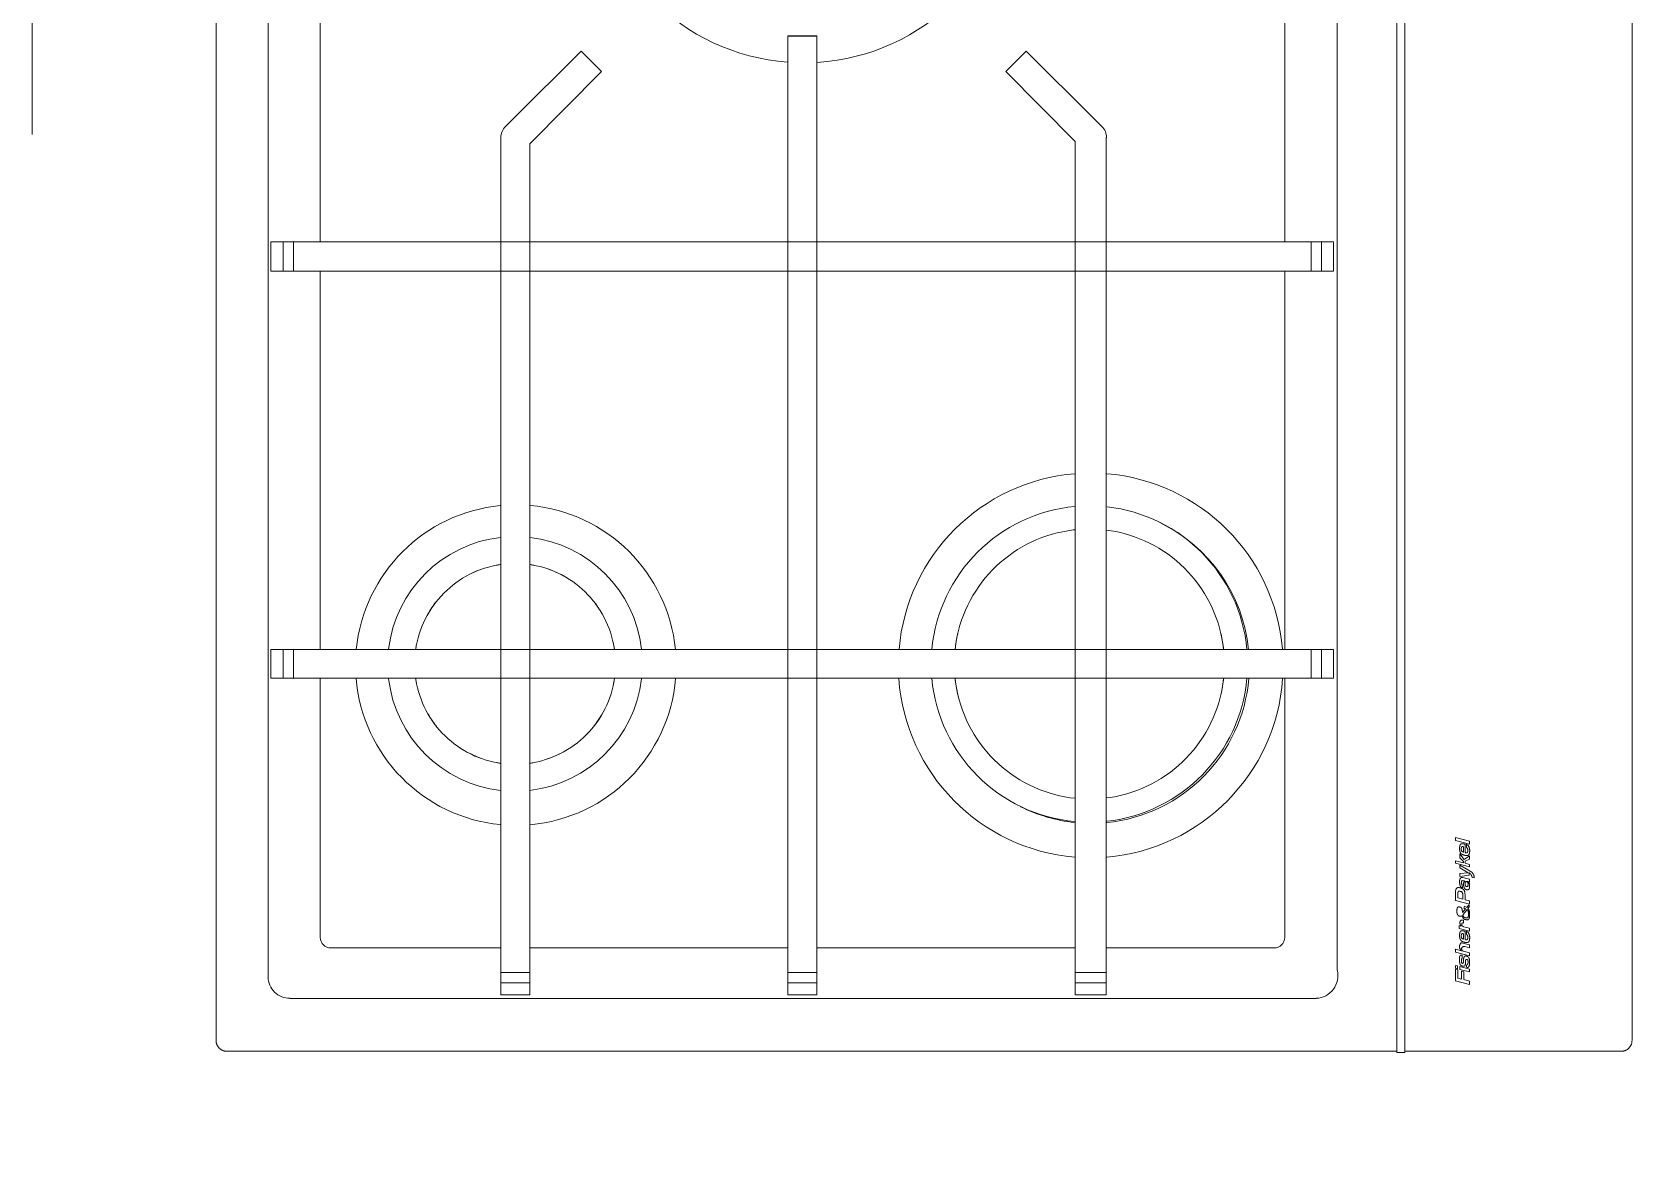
# Model space of a CAD drawing. Header units: millimetres. Extents: x 1680 to 166026, y 35966 to 91121.
# Drawn here: x 131305 to 131904, y 46614 to 47037 of the extents above; entities that cross this region are included whole.
import ezdxf

# ---------------------------------------------------------------- set-up
doc = ezdxf.new("R2010")
doc.units = ezdxf.units.MM
doc.linetypes.add('IMPORT-ACAD_ISO03W100', pattern=[762, 304.8, -457.2])
doc.layers.add('A-GENM', color=13, linetype='Continuous', lineweight=18)
doc.layers.add('M-EQPM', color=50, linetype='Continuous', lineweight=18)

# ---------------------------------------------------------------- blocks, each defined once
blk = doc.blocks.new('plan')
at = {"layer": 'A-GENM', "color": 252, "linetype": 'IMPORT-ACAD_ISO03W100', "lineweight": 20, "true_color": 0x939598}
for p, q in [((502287.13, -210892.24), (502287.13, -212667.24)), ((502825.2, -212223.63), (502819.97, -212222.24)), ((502819.97, -212222.24), (502819.97, -212223.35)), ((502819.97, -212223.35), (502825.2, -212224.74)), ((502825.2, -212224.74), (502825.2, -212223.63)), ((502821.54, -212228.39), (502823.25, -212230.42)), ((502821.54, -212229.84), (502821.54, -212228.39)), ((502822.91, -212231.22), (502821.54, -212229.84)), ((502822.98, -212225.69), (502822.98, -212227.69)), ((502823.25, -212230.42), (502825.2, -212229.04)), ((502823.53, -212227.84), (502823.53, -212224.75)), ((502824.04, -212224.72), (502824.04, -212225.94)), ((502825.2, -212229.04), (502825.2, -212230.39)), ((502819.97, -212230.92), (502822.91, -212231.69)), ((502819.97, -212231.86), (502819.97, -212230.92)), ((502819.97, -212231.86), (502825.2, -212233.25)), ((502825.45, -212234.78), (502821.54, -212232.53)), ((502821.54, -212232.53), (502821.54, -212233.61)), ((502824.64, -212235.39), (502821.54, -212233.61)), ((502824.64, -212235.39), (502821.54, -212235.7)), ((502821.54, -212235.7), (502821.54, -212236.88)), ((502822.91, -212231.22), (502822.91, -212231.69)), ((502825.2, -212230.39), (502823.61, -212231.09)), ((502823.61, -212231.88), (502823.61, -212231.09)), ((502825.2, -212232.3), (502823.61, -212231.88)), ((502825.05, -212236.37), (502825.05, -212235.36)), ((502825.2, -212233.25), (502825.2, -212232.3)), ((502821.54, -212236.88), (502825.05, -212236.37)), ((502823.34, -212238.5), (502822.48, -212238.27)), ((502822.51, -212241.1), (502822.48, -212239.97)), ((502825.2, -212237.81), (502822.72, -212237.15)), ((502825.2, -212238.91), (502824.41, -212238.58)), ((502825.2, -212238.91), (502825.2, -212237.81)), ((502826.16, -212237.16), (502826.96, -212237.37)), ((502819.97, -212245.83), (502819.97, -212242.35)), ((502825.2, -212247.21), (502819.97, -212245.83)), ((502820.8, -212244.79), (502820.8, -212243.16)), ((502820.8, -212244.79), (502822.65, -212245.28)), ((502822.65, -212245.28), (502822.65, -212243.5)), ((502823.08, -212248.71), (502823.27, -212247.94)), ((502823.27, -212247.94), (502824.16, -212248.37)), ((502823.51, -212245.51), (502823.51, -212243.5)), ((502825.2, -212245.96), (502823.51, -212245.51)), ((502824.16, -212248.37), (502824.77, -212247.5)), ((502825.24, -212247.97), (502824.62, -212248.74)), ((502824.77, -212247.5), (502825.24, -212247.97)), ((502825.2, -212247.21), (502825.2, -212245.96)), ((502822.62, -212250.28), (502823.74, -212248.9)), ((502824.28, -212249.16), (502822.77, -212251.06)), ((502822.95, -212254.24), (502822.95, -212253.2)), ((502822.05, -212255.4), (502821.27, -212255.14)), ((502821.27, -212256.26), (502821.27, -212255.14)), ((502821.27, -212256.26), (502825.2, -212257.31)), ((502825.2, -212256.2), (502822.98, -212255.61)), ((502822.98, -212258.27), (502822.98, -212260.26)), ((502823.53, -212260.42), (502823.53, -212257.33)), ((502824.04, -212257.3), (502824.04, -212258.52)), ((502825.2, -212257.31), (502825.2, -212256.2)), ((502822.14, -212264.6), (502819.97, -212264.02)), ((502819.97, -212264.02), (502819.97, -212265.13)), ((502819.97, -212265.13), (502825.2, -212266.52)), ((502825.2, -212262.4), (502822.14, -212261.59)), ((502825.2, -212265.41), (502822.93, -212264.81)), ((502823.4, -212263.03), (502825.2, -212263.5)), ((502825.2, -212263.5), (502825.2, -212262.4)), ((502825.2, -212265.41), (502825.2, -212266.52)), ((502820.72, -212270.27), (502819.97, -212270.08)), ((502819.97, -212270.08), (502819.97, -212271.17)), ((502820.72, -212271.38), (502819.97, -212271.17)), ((502820.8, -212271.76), (502819.97, -212271.53)), ((502819.97, -212271.53), (502819.97, -212275.85)), ((502820.72, -212271.38), (502820.72, -212270.27)), ((502820.8, -212274.82), (502820.8, -212271.76)), ((502825.2, -212271.46), (502821.54, -212270.49)), ((502821.54, -212270.49), (502821.54, -212271.6)), ((502821.54, -212271.6), (502825.2, -212272.56)), ((502822.45, -212267.24), (502822.45, -212266.34)), ((502824.05, -212270.79), (502824.13, -212269.99)), ((502825.2, -212272.56), (502825.2, -212271.46)), ((502819.97, -212275.85), (502825.2, -212277.24)), ((502822.22, -212275.2), (502820.8, -212274.82)), ((502823.05, -212272.51), (502822.22, -212272.29)), ((502822.22, -212272.29), (502822.22, -212275.2)), ((502823.05, -212275.42), (502823.05, -212272.51)), ((502825.2, -212275.99), (502823.05, -212275.42)), ((502825.2, -212277.24), (502825.2, -212275.99))]:
    blk.add_line(p, q, dxfattribs=at)
for centre, radius, start, end in [((502823.46, -212239.12), 1.3, 139.16009, 220.83991), ((502822.27, -212252.84), 4.21, 69.55079, 78.86306), ((502823.47, -212263.09), 2.01, 131.38568, 228.59023), ((502823.16, -212263.92), 0.923, 75.15756, 255.16968), ((502823.44, -212268.97), 1.23, 304.30541, 353.69459)]:
    blk.add_arc(centre, radius, start, end, dxfattribs=at)
for points, knots in [([(502823.53, -212224.75), (502823.06, -212224.63), (502822.48, -212224.52), (502822.04, -212224.6), (502821.71, -212224.83), (502821.54, -212225.3), (502821.49, -212225.94), (502821.49, -212226.71), (502821.54, -212227.35), (502821.77, -212227.97), (502822.12, -212228.38), (502822.8, -212228.75), (502823.67, -212228.98), (502824.48, -212229.05), (502825.01, -212228.74), (502825.29, -212227.69), (502825.29, -212226.6), (502825.04, -212225.69), (502824.68, -212225.18)], [0, 0, 0, 0, 0.00166687, 0.00324154, 0.00470737, 0.00639344, 0.00848995, 0.01073866, 0.01299825, 0.01500779, 0.01717043, 0.01959079, 0.02231519, 0.02485556, 0.02761068, 0.03065733, 0.03407159, 0.03697849, 0.03697849, 0.03697849, 0.03697849]), ([(502822.98, -212227.69), (502822.67, -212227.61), (502822.44, -212227.49), (502822.21, -212227.26), (502822.1, -212226.74), (502822.09, -212226.23), (502822.17, -212225.92), (502822.29, -212225.65), (502822.62, -212225.6), (502822.98, -212225.69)], [0, 0, 0, 0, 0.000995007, 0.002217353, 0.003706201, 0.005198005, 0.006421845, 0.007462705, 0.008554105, 0.008554105, 0.008554105, 0.008554105]), ([(502823.53, -212227.84), (502823.98, -212227.95), (502824.27, -212227.95), (502824.51, -212227.71), (502824.6, -212227.09), (502824.54, -212226.5), (502824.26, -212226.04), (502824.04, -212225.94)], [0, 0, 0, 0, 0.001208462, 0.00259624, 0.004317218, 0.006253082, 0.007770716, 0.007770716, 0.007770716, 0.007770716]), ([(502823.51, -212243.5), (502823.44, -212242.51), (502823.21, -212241.84), (502822.51, -212241.34), (502821.64, -212241.01), (502820.86, -212240.93), (502820.12, -212241.14), (502819.97, -212242.35)], [0, 0, 0, 0, 0.00280013, 0.00553078, 0.00834397, 0.01105808, 0.0140877, 0.0140877, 0.0140877, 0.0140877]), ([(502822.51, -212241.1), (502821.9, -212240.84), (502821.61, -212240.04), (502821.46, -212239.17), (502821.46, -212238.27), (502821.63, -212237.63), (502821.96, -212237.15), (502822.72, -212237.15)], [0, 0, 0, 0, 0.00260323, 0.0054598, 0.00812035, 0.01044851, 0.01262372, 0.01262372, 0.01262372, 0.01262372]), ([(502824.41, -212238.58), (502824.83, -212238.87), (502825.07, -212239.22), (502825.2, -212239.83), (502825.26, -212240.58), (502825.2, -212241.28), (502824.88, -212241.72), (502824.36, -212241.86), (502823.68, -212241.68), (502823.3, -212241.23), (502823, -212240.58), (502822.98, -212239.84), (502822.98, -212238.94), (502823.34, -212238.5)], [0, 0, 0, 0, 0.00170615, 0.00368087, 0.00594742, 0.00812611, 0.01007486, 0.01202866, 0.01403738, 0.01622946, 0.01846476, 0.0210453, 0.02347376, 0.02347376, 0.02347376, 0.02347376]), ([(502823.61, -212238.85), (502823.5, -212239.46), (502823.55, -212240.06), (502823.74, -212240.45), (502824.07, -212240.72), (502824.51, -212240.51)], [0, 0, 0, 0, 0.001810254, 0.003412592, 0.004892411, 0.004892411, 0.004892411, 0.004892411]), ([(502824.51, -212240.51), (502824.83, -212239.64), (502824.48, -212238.91), (502823.9, -212238.56), (502823.61, -212238.85)], [0, 0, 0, 0, 0.002638041, 0.004708433, 0.004708433, 0.004708433, 0.004708433]), ([(502820.8, -212243.16), (502820.86, -212242.57), (502821.09, -212242.33), (502821.4, -212242.29), (502821.89, -212242.42), (502822.65, -212242.64), (502822.65, -212243.5)], [0, 0, 0, 0, 0.001357423, 0.002620336, 0.004375869, 0.006732232, 0.006732232, 0.006732232, 0.006732232]), ([(502822.62, -212250.28), (502822.54, -212249.86), (502822.48, -212249.48), (502822.39, -212248.98), (502822.25, -212248.61), (502821.89, -212248.32), (502821.29, -212248.16), (502821.02, -212248.16), (502820.69, -212248.35), (502820.57, -212248.68), (502820.48, -212249.19), (502820.48, -212249.74), (502820.48, -212250.4), (502820.63, -212250.94), (502820.9, -212251.41), (502821.35, -212251.66), (502821.76, -212251.77), (502822.41, -212251.6), (502822.51, -212251.46), (502822.54, -212251.83), (502822.73, -212252.35), (502823.07, -212252.75), (502823.62, -212252.95)], [0, 0, 0, 0, 0.00144273, 0.00284938, 0.00433764, 0.00595354, 0.00743504, 0.00882402, 0.00991654, 0.01127461, 0.01282509, 0.01471409, 0.01664894, 0.01856912, 0.02033644, 0.02195907, 0.0237296, 0.02512356, 0.0264622, 0.02766896, 0.02925245, 0.03107374, 0.03107374, 0.03107374, 0.03107374]), ([(502822.05, -212255.4), (502821.74, -212254.93), (502821.56, -212254.26), (502821.62, -212253.58), (502822.04, -212253.11), (502822.55, -212253.08), (502822.95, -212253.2)], [0, 0, 0, 0, 0.002147923, 0.004368067, 0.006386307, 0.008117093, 0.008117093, 0.008117093, 0.008117093]), ([(502822.77, -212251.06), (502822.86, -212251.59), (502822.95, -212251.9), (502823.21, -212252.1), (502823.71, -212252.29), (502824.12, -212252.36), (502824.37, -212252.36), (502824.67, -212252.22), (502824.76, -212251.86), (502824.83, -212250.87), (502824.75, -212249.48), (502824.28, -212249.16)], [0, 0, 0, 0, 0.00130303, 0.0025985, 0.00399029, 0.00529574, 0.00638137, 0.00741962, 0.00927282, 0.01228446, 0.01551349, 0.01551349, 0.01551349, 0.01551349]), ([(502823.62, -212252.95), (502824.66, -212253.1), (502824.99, -212252.77), (502825.17, -212252.27), (502825.24, -212251.56), (502825.24, -212250.61), (502825.11, -212249.36), (502824.62, -212248.74)], [0, 0, 0, 0, 0.00222857, 0.00410109, 0.00650482, 0.00970937, 0.01299067, 0.01299067, 0.01299067, 0.01299067]), ([(502823.53, -212257.33), (502823.06, -212257.2), (502822.48, -212257.1), (502822.04, -212257.18), (502821.71, -212257.4), (502821.54, -212257.87), (502821.49, -212258.52), (502821.49, -212259.29), (502821.54, -212259.92), (502821.77, -212260.54), (502822.12, -212260.96), (502822.8, -212261.32), (502823.67, -212261.55), (502824.48, -212261.62), (502825.01, -212261.32), (502825.29, -212260.26), (502825.29, -212259.18), (502825.04, -212258.27), (502824.68, -212257.75)], [0, 0, 0, 0, 0.00166687, 0.00324154, 0.00470737, 0.00639344, 0.00848995, 0.01073866, 0.01299825, 0.01500779, 0.01717043, 0.01959079, 0.02231519, 0.02485556, 0.02761068, 0.03065733, 0.03407159, 0.03697849, 0.03697849, 0.03697849, 0.03697849]), ([(502822.98, -212260.26), (502822.67, -212260.19), (502822.44, -212260.06), (502822.21, -212259.84), (502822.1, -212259.31), (502822.09, -212258.81), (502822.17, -212258.49), (502822.29, -212258.23), (502822.62, -212258.17), (502822.98, -212258.27)], [0, 0, 0, 0, 0.000995007, 0.002217353, 0.003706201, 0.005198005, 0.006421845, 0.007462705, 0.008554105, 0.008554105, 0.008554105, 0.008554105]), ([(502822.98, -212255.61), (502822.6, -212255.45), (502822.3, -212255.05), (502822.25, -212254.67), (502822.27, -212254.36), (502822.59, -212254.16), (502822.95, -212254.24)], [0, 0, 0, 0, 0.001428068, 0.002743462, 0.003918682, 0.005082479, 0.005082479, 0.005082479, 0.005082479]), ([(502823.53, -212260.42), (502823.98, -212260.53), (502824.27, -212260.52), (502824.51, -212260.28), (502824.6, -212259.66), (502824.54, -212259.07), (502824.26, -212258.62), (502824.04, -212258.52)], [0, 0, 0, 0, 0.001208462, 0.00259624, 0.004317218, 0.006253082, 0.007770716, 0.007770716, 0.007770716, 0.007770716]), ([(502822.45, -212266.34), (502822.15, -212266.26), (502821.88, -212266.27), (502821.65, -212266.44), (502821.49, -212266.8), (502821.43, -212267.19), (502821.42, -212268.03), (502821.5, -212268.92), (502821.55, -212269.4), (502821.71, -212269.8), (502822, -212270.13), (502822.35, -212270.32), (502822.68, -212270.4)], [0, 0, 0, 0, 0.000936, 0.00197209, 0.00313911, 0.00490782, 0.00721327, 0.00961908, 0.01158004, 0.01304748, 0.01442254, 0.01570319, 0.01570319, 0.01570319, 0.01570319]), ([(502824.05, -212270.79), (502824.4, -212270.88), (502824.66, -212270.88), (502824.87, -212270.67), (502825.12, -212270.31), (502825.21, -212269.44), (502825.21, -212268.44), (502825.13, -212267.48), (502824.65, -212266.79), (502823.97, -212266.55), (502823.35, -212266.55), (502823.04, -212267.09), (502822.91, -212268.29), (502822.91, -212269.07), (502822.67, -212269.42), (502822.29, -212269.32), (502822.12, -212268.69), (502822.12, -212267.92), (502822.45, -212267.24)], [0, 0, 0, 0, 0.00101555, 0.00209891, 0.00386504, 0.0063921, 0.00949688, 0.01255713, 0.01531814, 0.01770141, 0.01985043, 0.02252504, 0.025385, 0.02802835, 0.02978801, 0.03140332, 0.03339126, 0.03577395, 0.03577395, 0.03577395, 0.03577395]), ([(502822.68, -212270.4), (502823.08, -212270.46), (502823.3, -212270.37), (502823.5, -212270.18), (502823.62, -212269.82), (502823.7, -212269.26), (502823.72, -212268.68), (502823.75, -212268.13), (502823.82, -212267.9), (502824.07, -212267.82), (502824.35, -212267.83), (502824.6, -212268.1), (502824.64, -212268.41), (502824.66, -212269.11)], [0, 0, 0, 0, 0.00103198, 0.00202846, 0.00340252, 0.00511232, 0.0070196, 0.0085608, 0.00974536, 0.01062946, 0.01164759, 0.01272299, 0.01426813, 0.01426813, 0.01426813, 0.01426813])]:
    blk.add_open_spline(points, degree=3, knots=knots, dxfattribs=at)
for points, degree in [([(502824.68, -212225.18), (502824.04, -212224.72)], 1), ([(502825.68, -212235.99), (502825.05, -212235.36)], 1), ([(502826.96, -212237.37), (502826.96, -212236.49), (502826.61, -212235.54), (502825.45, -212234.78)], 3), ([(502826.16, -212237.16), (502826.16, -212236.68), (502825.68, -212235.99)], 2), ([(502824.68, -212257.75), (502824.04, -212257.3)], 1)]:
    blk.add_open_spline(points, degree=degree, dxfattribs=at)
at = {"layer": 'M-EQPM', "color": 252, "lineweight": 20, "true_color": 0x939598}
for p, q in [((502797.95, -211403.24), (502797.95, -212301.24)), ((502800.95, -212301.24), (502800.95, -211403.24)), ((502356.03, -211406.24), (502356.03, -212298.24)), ((502886.02, -212298.24), (502886.02, -211406.24)), ((502375.52, -211430.27), (502375.52, -212274.4)), ((502775.68, -212271.88), (502775.68, -211432.72)), ((502395.03, -211999.29), (502395.03, -211857.75)), ((502756.01, -211857.75), (502756.01, -211999.29)), ((502570.1, -211922.24), (502570.1, -211922.16)), ((502570.1, -211922.16), (502580.94, -211922.16)), ((502570.1, -212272.73), (502570.1, -211922.24)), ((502580.94, -211922.24), (502570.1, -211922.24)), ((502580.94, -211922.16), (502580.94, -211922.24)), ((502580.94, -211922.24), (502580.94, -212272.73)), ((502492.67, -211927.89), (502467.02, -211953.43)), ((502500.3, -211935.52), (502492.67, -211927.89)), ((502659.31, -211927.89), (502651.68, -211935.52)), ((502684.96, -211953.43), (502659.31, -211927.89)), ((502473.44, -211962.62), (502500.3, -211935.52)), ((502651.68, -211935.52), (502677.6, -211961.67)), ((502467.02, -211953.43), (502464.37, -211956.07)), ((502687.61, -211956.07), (502684.96, -211953.43)), ((502462.6, -211960.26), (502462.6, -212272.73)), ((502689.22, -212272.73), (502689.22, -211960.26)), ((502473.44, -211970.33), (502473.44, -211962.62)), ((502677.6, -211961.67), (502677.6, -211970.33)), ((502473.44, -212272.73), (502473.44, -211970.33)), ((502677.6, -211970.33), (502677.6, -212272.73)), ((502376.58, -211999.29), (502381.15, -211999.29)), ((502376.58, -212010.2), (502376.58, -211999.29)), ((502381.15, -211999.29), (502385.02, -211999.29)), ((502381.15, -211999.29), (502381.15, -212010.2)), ((502385.02, -211999.29), (502573.06, -211999.29)), ((502385.02, -212010.2), (502385.02, -211999.29)), ((502573.06, -211999.29), (502765.88, -211999.29)), ((502765.88, -211999.29), (502769.75, -211999.29)), ((502765.88, -212010.2), (502765.88, -211999.29)), ((502769.75, -211999.29), (502774.33, -211999.29)), ((502769.75, -212010.2), (502769.75, -211999.29)), ((502774.33, -212010.2), (502774.33, -211999.29)), ((502381.15, -212010.2), (502376.58, -212010.2)), ((502385.02, -212010.2), (502381.15, -212010.2)), ((502573.06, -212010.2), (502385.02, -212010.2)), ((502395.03, -212151.88), (502395.03, -212010.2)), ((502765.88, -212010.2), (502573.06, -212010.2)), ((502756.01, -212010.2), (502756.01, -212151.88)), ((502769.75, -212010.2), (502765.88, -212010.2)), ((502774.33, -212010.2), (502769.75, -212010.2)), ((502665.1, -212109.98), (502663.22, -212110.73)), ((502667, -212109.31), (502665.1, -212109.98)), ((502668.94, -212108.71), (502667, -212109.31)), ((502670.89, -212108.19), (502668.94, -212108.71)), ((502672.86, -212107.75), (502670.89, -212108.19)), ((502674.85, -212107.39), (502672.86, -212107.75)), ((502676.85, -212107.11), (502674.85, -212107.39)), ((502677.6, -212107.03), (502676.85, -212107.11)), ((502690.04, -212107.25), (502689.3, -212107.16)), ((502692.03, -212107.58), (502690.04, -212107.25)), ((502694.01, -212107.98), (502692.03, -212107.58)), ((502695.98, -212108.46), (502694.01, -212107.98)), ((502697.92, -212109.03), (502695.98, -212108.46)), ((502699.84, -212109.66), (502697.92, -212109.03)), ((502701.73, -212110.38), (502699.84, -212109.66)), ((502654.36, -212115.57), (502652.72, -212116.75)), ((502656.05, -212114.47), (502654.36, -212115.57)), ((502657.79, -212113.43), (502656.05, -212114.47)), ((502659.56, -212112.46), (502657.79, -212113.43)), ((502661.37, -212111.56), (502659.56, -212112.46)), ((502663.22, -212110.73), (502661.37, -212111.56)), ((502703.59, -212111.17), (502701.73, -212110.38)), ((502705.42, -212112.03), (502703.59, -212111.17)), ((502707.21, -212112.97), (502705.42, -212112.03)), ((502708.96, -212113.98), (502707.21, -212112.97)), ((502710.67, -212115.05), (502708.96, -212113.98)), ((502712.34, -212116.2), (502710.67, -212115.05)), ((502713.96, -212117.41), (502712.34, -212116.2)), ((502455.09, -212121.91), (502453.68, -212122.46)), ((502456.51, -212121.43), (502455.09, -212121.91)), ((502457.95, -212121), (502456.51, -212121.43)), ((502459.41, -212120.63), (502457.95, -212121)), ((502460.88, -212120.31), (502459.41, -212120.63)), ((502462.36, -212120.06), (502460.88, -212120.31)), ((502474.34, -212120.19), (502473.44, -212120.05)), ((502475.82, -212120.48), (502474.34, -212120.19)), ((502477.28, -212120.82), (502475.82, -212120.48)), ((502478.73, -212121.22), (502477.28, -212120.82)), ((502480.16, -212121.68), (502478.73, -212121.22)), ((502481.58, -212122.2), (502480.16, -212121.68)), ((502482.97, -212122.77), (502481.58, -212122.2)), ((502646.64, -212122.08), (502645.26, -212123.55)), ((502648.08, -212120.65), (502646.64, -212122.08)), ((502649.57, -212119.29), (502648.08, -212120.65)), ((502651.12, -212117.99), (502649.57, -212119.29)), ((502652.72, -212116.75), (502651.12, -212117.99)), ((502715.53, -212118.68), (502713.96, -212117.41)), ((502717.05, -212120.02), (502715.53, -212118.68)), ((502718.51, -212121.41), (502717.05, -212120.02)), ((502719.92, -212122.87), (502718.51, -212121.41)), ((502444.63, -212127.75), (502443.46, -212128.71)), ((502445.82, -212126.84), (502444.63, -212127.75)), ((502447.06, -212125.98), (502445.82, -212126.84)), ((502448.32, -212125.17), (502447.06, -212125.98)), ((502449.62, -212124.41), (502448.32, -212125.17)), ((502450.95, -212123.71), (502449.62, -212124.41)), ((502452.3, -212123.05), (502450.95, -212123.71)), ((502453.68, -212122.46), (502452.3, -212123.05)), ((502484.33, -212123.4), (502482.97, -212122.77)), ((502485.67, -212124.08), (502484.33, -212123.4)), ((502486.99, -212124.82), (502485.67, -212124.08)), ((502488.27, -212125.6), (502486.99, -212124.82)), ((502489.52, -212126.44), (502488.27, -212125.6)), ((502490.73, -212127.33), (502489.52, -212126.44)), ((502491.91, -212128.26), (502490.73, -212127.33)), ((502493.05, -212129.25), (502491.91, -212128.26)), ((502641.5, -212128.3), (502640.37, -212129.98)), ((502642.69, -212126.67), (502641.5, -212128.3)), ((502643.95, -212125.09), (502642.69, -212126.67)), ((502645.26, -212123.55), (502643.95, -212125.09)), ((502721.26, -212124.37), (502719.92, -212122.87)), ((502722.55, -212125.93), (502721.26, -212124.37)), ((502723.77, -212127.54), (502722.55, -212125.93)), ((502724.93, -212129.2), (502723.77, -212127.54)), ((502438.28, -212134.14), (502437.38, -212135.35)), ((502439.23, -212132.98), (502438.28, -212134.14)), ((502440.23, -212131.85), (502439.23, -212132.98)), ((502441.26, -212130.76), (502440.23, -212131.85)), ((502442.34, -212129.71), (502441.26, -212130.76)), ((502443.46, -212128.71), (502442.34, -212129.71)), ((502494.15, -212130.27), (502493.05, -212129.25)), ((502495.21, -212131.34), (502494.15, -212130.27)), ((502496.22, -212132.45), (502495.21, -212131.34)), ((502497.19, -212133.6), (502496.22, -212132.45)), ((502498.11, -212134.79), (502497.19, -212133.6)), ((502638.32, -212133.47), (502637.41, -212135.27)), ((502639.31, -212131.7), (502638.32, -212133.47)), ((502640.37, -212129.98), (502639.31, -212131.7)), ((502726.02, -212130.91), (502724.93, -212129.2)), ((502727.04, -212132.65), (502726.02, -212130.91)), ((502727.99, -212134.44), (502727.04, -212132.65)), ((502434.98, -212139.16), (502434.29, -212140.5)), ((502435.73, -212137.86), (502434.98, -212139.16)), ((502436.53, -212136.59), (502435.73, -212137.86)), ((502437.38, -212135.35), (502436.53, -212136.59)), ((502498.98, -212136.01), (502498.11, -212134.79)), ((502499.81, -212137.27), (502498.98, -212136.01)), ((502500.58, -212138.56), (502499.81, -212137.27)), ((502501.3, -212139.88), (502500.58, -212138.56)), ((502501.97, -212141.23), (502501.3, -212139.88)), ((502635.79, -212138.98), (502635.1, -212140.87)), ((502636.56, -212137.11), (502635.79, -212138.98)), ((502637.41, -212135.27), (502636.56, -212137.11)), ((502728.87, -212136.26), (502727.99, -212134.44)), ((502729.67, -212138.11), (502728.87, -212136.26)), ((502730.4, -212140), (502729.67, -212138.11)), ((502731.06, -212141.91), (502730.4, -212140)), ((502432.05, -212146.07), (502431.63, -212147.52)), ((502432.52, -212144.65), (502432.05, -212146.07)), ((502433.06, -212143.24), (502432.52, -212144.65)), ((502433.64, -212141.86), (502433.06, -212143.24)), ((502434.29, -212140.5), (502433.64, -212141.86)), ((502502.58, -212142.6), (502501.97, -212141.23)), ((502503.14, -212144), (502502.58, -212142.6)), ((502503.64, -212145.42), (502503.14, -212144)), ((502504.09, -212146.85), (502503.64, -212145.42)), ((502633.94, -212144.75), (502633.48, -212146.72)), ((502634.48, -212142.8), (502633.94, -212144.75)), ((502635.1, -212140.87), (502634.48, -212142.8)), ((502731.63, -212143.85), (502731.06, -212141.91)), ((502732.13, -212145.81), (502731.63, -212143.85)), ((502732.55, -212147.79), (502732.13, -212145.81)), ((502376.58, -212151.88), (502381.15, -212151.88)), ((502376.58, -212162.61), (502376.58, -212151.88)), ((502381.15, -212151.88), (502385.02, -212151.88)), ((502381.15, -212151.88), (502381.15, -212162.61)), ((502385.02, -212151.88), (502573.06, -212151.88)), ((502385.02, -212162.61), (502385.02, -212151.88)), ((502430.97, -212150.45), (502430.74, -212151.88)), ((502431.27, -212148.98), (502430.97, -212150.45)), ((502431.63, -212147.52), (502431.27, -212148.98)), ((502504.47, -212148.31), (502504.09, -212146.85)), ((502504.8, -212149.77), (502504.47, -212148.31)), ((502505.07, -212151.25), (502504.8, -212149.77)), ((502505.16, -212151.88), (502505.07, -212151.25)), ((502573.06, -212151.88), (502765.88, -212151.88)), ((502632.79, -212150.7), (502632.66, -212151.88)), ((502633.09, -212148.7), (502632.79, -212150.7)), ((502633.48, -212146.72), (502633.09, -212148.7)), ((502732.89, -212149.78), (502732.55, -212147.79)), ((502733.15, -212151.78), (502732.89, -212149.78)), ((502765.88, -212151.88), (502769.75, -212151.88)), ((502765.88, -212162.61), (502765.88, -212151.88)), ((502769.75, -212151.88), (502774.33, -212151.88)), ((502769.75, -212162.61), (502769.75, -212151.88)), ((502774.33, -212162.61), (502774.33, -212151.88)), ((502381.15, -212162.61), (502376.58, -212162.61)), ((502385.02, -212162.61), (502381.15, -212162.61)), ((502573.06, -212162.61), (502385.02, -212162.61)), ((502395.03, -212259.64), (502395.03, -212162.61)), ((502430.74, -212162.61), (502430.83, -212163.23)), ((502430.83, -212163.23), (502431.1, -212164.71)), ((502504.63, -212165.51), (502504.93, -212164.03)), ((502504.93, -212164.03), (502505.17, -212162.61)), ((502765.88, -212162.61), (502573.06, -212162.61)), ((502632.66, -212162.8), (502632.92, -212164.81)), ((502732.72, -212165.88), (502733.02, -212163.88)), ((502733.02, -212163.88), (502733.16, -212162.61)), ((502756.01, -212162.61), (502756.01, -212259.64)), ((502769.75, -212162.61), (502765.88, -212162.61)), ((502774.33, -212162.61), (502769.75, -212162.61)), ((502431.1, -212164.71), (502431.43, -212166.18)), ((502431.43, -212166.18), (502431.82, -212167.63)), ((502431.82, -212167.63), (502432.26, -212169.07)), ((502432.26, -212169.07), (502432.76, -212170.49)), ((502502.85, -212171.25), (502503.38, -212169.84)), ((502503.38, -212169.84), (502503.85, -212168.41)), ((502503.85, -212168.41), (502504.27, -212166.97)), ((502504.27, -212166.97), (502504.63, -212165.51)), ((502632.92, -212164.81), (502633.26, -212166.8)), ((502633.26, -212166.8), (502633.68, -212168.78)), ((502633.68, -212168.78), (502634.18, -212170.74)), ((502731.33, -212171.78), (502731.87, -212169.84)), ((502731.87, -212169.84), (502732.33, -212167.87)), ((502732.33, -212167.87), (502732.72, -212165.88)), ((502432.76, -212170.49), (502433.32, -212171.89)), ((502433.32, -212171.89), (502433.93, -212173.26)), ((502433.93, -212173.26), (502434.6, -212174.61)), ((502434.6, -212174.61), (502435.32, -212175.93)), ((502435.32, -212175.93), (502436.09, -212177.22)), ((502500.17, -212176.63), (502500.92, -212175.32)), ((502500.92, -212175.32), (502501.62, -212173.99)), ((502501.62, -212173.99), (502502.26, -212172.63)), ((502502.26, -212172.63), (502502.85, -212171.25)), ((502634.18, -212170.74), (502634.75, -212172.67)), ((502634.75, -212172.67), (502635.41, -212174.59)), ((502635.41, -212174.59), (502636.14, -212176.47)), ((502729.25, -212177.48), (502730.02, -212175.61)), ((502730.02, -212175.61), (502730.71, -212173.71)), ((502730.71, -212173.71), (502731.33, -212171.78)), ((502436.09, -212177.22), (502436.92, -212178.47)), ((502436.92, -212178.47), (502437.79, -212179.7)), ((502437.79, -212179.7), (502438.71, -212180.89)), ((502438.71, -212180.89), (502439.68, -212182.04)), ((502439.68, -212182.04), (502440.7, -212183.15)), ((502495.68, -212182.64), (502496.67, -212181.51)), ((502496.67, -212181.51), (502497.62, -212180.34)), ((502497.62, -212180.34), (502498.52, -212179.14)), ((502498.52, -212179.14), (502499.37, -212177.9)), ((502499.37, -212177.9), (502500.17, -212176.63)), ((502636.14, -212176.47), (502636.94, -212178.33)), ((502636.94, -212178.33), (502637.82, -212180.15)), ((502637.82, -212180.15), (502638.77, -212181.93)), ((502638.77, -212181.93), (502639.79, -212183.68)), ((502726.5, -212182.88), (502727.49, -212181.12)), ((502727.49, -212181.12), (502728.4, -212179.31)), ((502728.4, -212179.31), (502729.25, -212177.48)), ((502440.7, -212183.15), (502441.76, -212184.22)), ((502441.76, -212184.22), (502442.85, -212185.24)), ((502442.85, -212185.24), (502443.99, -212186.22)), ((502443.99, -212186.22), (502445.17, -212187.16)), ((502445.17, -212187.16), (502446.39, -212188.05)), ((502446.39, -212188.05), (502447.64, -212188.88)), ((502488.85, -212188.5), (502490.08, -212187.64)), ((502490.08, -212187.64), (502491.28, -212186.73)), ((502491.28, -212186.73), (502492.44, -212185.78)), ((502492.44, -212185.78), (502493.56, -212184.78)), ((502493.56, -212184.78), (502494.64, -212183.73)), ((502494.64, -212183.73), (502495.68, -212182.64)), ((502639.79, -212183.68), (502640.88, -212185.38)), ((502640.88, -212185.38), (502642.04, -212187.04)), ((502642.04, -212187.04), (502643.26, -212188.65)), ((502721.86, -212189.5), (502723.12, -212187.91)), ((502723.12, -212187.91), (502724.31, -212186.28)), ((502724.31, -212186.28), (502725.44, -212184.6)), ((502725.44, -212184.6), (502726.5, -212182.88)), ((502447.64, -212188.88), (502448.92, -212189.67)), ((502448.92, -212189.67), (502450.23, -212190.41)), ((502450.23, -212190.41), (502451.57, -212191.09)), ((502451.57, -212191.09), (502452.94, -212191.72)), ((502452.94, -212191.72), (502454.33, -212192.29)), ((502454.33, -212192.29), (502455.74, -212192.81)), ((502455.74, -212192.81), (502457.17, -212193.27)), ((502457.17, -212193.27), (502458.62, -212193.67)), ((502458.62, -212193.67), (502460.08, -212194.01)), ((502460.08, -212194.01), (502461.56, -212194.3)), ((502473.54, -212194.43), (502475.02, -212194.17)), ((502475.02, -212194.17), (502476.49, -212193.86)), ((502476.49, -212193.86), (502477.95, -212193.49)), ((502477.95, -212193.49), (502479.39, -212193.06)), ((502479.39, -212193.06), (502480.82, -212192.57)), ((502480.82, -212192.57), (502482.22, -212192.03)), ((502482.22, -212192.03), (502483.6, -212191.43)), ((502483.6, -212191.43), (502484.95, -212190.78)), ((502484.95, -212190.78), (502486.28, -212190.07)), ((502486.28, -212190.07), (502487.58, -212189.31)), ((502487.58, -212189.31), (502488.85, -212188.5)), ((502643.26, -212188.65), (502644.55, -212190.21)), ((502644.55, -212190.21), (502645.89, -212191.72)), ((502645.89, -212191.72), (502647.3, -212193.17)), ((502647.3, -212193.17), (502648.76, -212194.57)), ((502716.24, -212195.29), (502717.73, -212193.93)), ((502717.73, -212193.93), (502719.17, -212192.51)), ((502719.17, -212192.51), (502720.55, -212191.03)), ((502720.55, -212191.03), (502721.86, -212189.5)), ((502461.56, -212194.3), (502462.6, -212194.46)), ((502648.76, -212194.57), (502650.28, -212195.9)), ((502650.28, -212195.9), (502651.85, -212197.18)), ((502651.85, -212197.18), (502653.47, -212198.39)), ((502653.47, -212198.39), (502655.14, -212199.53)), ((502655.14, -212199.53), (502656.85, -212200.61)), ((502708.02, -212201.16), (502709.76, -212200.12)), ((502709.76, -212200.12), (502711.45, -212199.01)), ((502711.45, -212199.01), (502713.09, -212197.84)), ((502713.09, -212197.84), (502714.69, -212196.6)), ((502714.69, -212196.6), (502716.24, -212195.29)), ((502656.85, -212200.61), (502658.6, -212201.61)), ((502658.6, -212201.61), (502660.39, -212202.55)), ((502660.39, -212202.55), (502662.22, -212203.41)), ((502662.22, -212203.41), (502664.08, -212204.2)), ((502664.08, -212204.2), (502665.97, -212204.92)), ((502665.97, -212204.92), (502667.89, -212205.56)), ((502667.89, -212205.56), (502669.83, -212206.12)), ((502669.83, -212206.12), (502671.8, -212206.6)), ((502694.92, -212206.39), (502696.87, -212205.87)), ((502696.87, -212205.87), (502698.81, -212205.27)), ((502698.81, -212205.27), (502700.71, -212204.6)), ((502700.71, -212204.6), (502702.59, -212203.85)), ((502702.59, -212203.85), (502704.44, -212203.03)), ((502704.44, -212203.03), (502706.25, -212202.13)), ((502706.25, -212202.13), (502708.02, -212201.16)), ((502671.8, -212206.6), (502673.78, -212207.01)), ((502673.78, -212207.01), (502675.77, -212207.33)), ((502675.77, -212207.33), (502677.6, -212207.56)), ((502689.25, -212207.43), (502690.96, -212207.19)), ((502690.96, -212207.19), (502692.95, -212206.83)), ((502692.95, -212206.83), (502694.92, -212206.39)), ((502462.6, -212263.58), (502398.97, -212263.58)), ((502570.1, -212263.58), (502473.44, -212263.58)), ((502677.6, -212263.58), (502580.94, -212263.58)), ((502752.07, -212263.58), (502689.23, -212263.58)), ((502462.6, -212272.73), (502473.44, -212272.73)), ((502462.6, -212276.59), (502462.6, -212272.73)), ((502462.6, -212276.59), (502473.44, -212276.59)), ((502462.6, -212281.17), (502462.6, -212276.65)), ((502473.44, -212272.73), (502473.44, -212276.59)), ((502473.44, -212276.65), (502473.44, -212281.17)), ((502570.1, -212276.59), (502570.1, -212272.73)), ((502570.1, -212272.73), (502580.94, -212272.73)), ((502570.1, -212276.59), (502580.94, -212276.59)), ((502570.1, -212281.17), (502570.1, -212276.65)), ((502580.94, -212272.73), (502580.94, -212276.59)), ((502580.94, -212276.65), (502580.94, -212281.17)), ((502677.6, -212276.59), (502677.6, -212272.73)), ((502677.6, -212272.73), (502689.22, -212272.73)), ((502677.6, -212276.59), (502689.22, -212276.59)), ((502677.6, -212281.17), (502677.6, -212276.65)), ((502689.22, -212272.73), (502689.22, -212276.59)), ((502689.22, -212276.65), (502689.22, -212281.17)), ((502383.71, -212282.43), (502767.81, -212282.43)), ((502462.6, -212281.17), (502473.44, -212281.17)), ((502570.1, -212281.17), (502580.94, -212281.17)), ((502677.6, -212281.17), (502689.22, -212281.17)), ((502797.95, -212301.24), (502797.95, -212302.04)), ((502800.95, -212302.04), (502800.95, -212301.24)), ((502360.03, -212302.24), (502797.95, -212302.24)), ((502797.95, -212302.04), (502797.95, -212302.24)), ((502797.95, -212302.74), (502797.95, -212302.04)), ((502797.95, -212302.74), (502800.95, -212302.74)), ((502800.95, -212302.74), (502797.95, -212302.74)), ((502800.95, -212302.24), (502800.95, -212302.04)), ((502800.95, -212302.04), (502800.95, -212302.74)), ((502800.95, -212302.24), (502882.02, -212302.24))]:
    blk.add_line(p, q, dxfattribs=at)
for centre, radius, start, end in [((502575.98, -211852.24), 80, 184.04515, 265.68311), ((502575.98, -211852.24), 80, 273.64374, 355.95485), ((502468.6, -211960.31), 5.99, 134.90646, 179.63008), ((502683.38, -211960.31), 5.99, 0.36992, 45.09354), ((502683.42, -212157.8), 72, 94.74995, 175.16484), ((502683.42, -212157.8), 72, 4.83516, 85.19088), ((502468.23, -212157.7), 60, 95.55493, 174.39957), ((502468.23, -212157.7), 60, 5.60043, 84.8559), ((502682.91, -212157.29), 59.22, 95.30455, 174.71966), ((502682.91, -212157.29), 59.22, 5.28034, 83.59546), ((502683.58, -212157.7), 59.22, 5.6743, 64.28571), ((502467.95, -212157.24), 47.67, 96.48026, 173.33208), ((502467.95, -212157.24), 47.67, 6.66792, 83.35184), ((502467.95, -212157.24), 37.6, 108.94531, 120), ((502467.95, -212157.24), 37.6, 98.53175, 100.68258), ((502467.95, -212157.24), 37.6, 79.31742, 81.24721), ((502467.95, -212157.24), 37.6, 60, 71.05469), ((502467.95, -212157.24), 37.6, 141.90879, 150), ((502467.95, -212157.24), 37.6, 30, 38.09121), ((502682.91, -212157.29), 50.55, 167.14286, 173.81385), ((502682.91, -212157.29), 50.55, 6.18615, 12.85714), ((502467.95, -212157.24), 37.6, 168.85602, 171.44129), ((502467.95, -212157.24), 37.6, 8.55871, 11.14398), ((502468.23, -212157.7), 60, 184.7295, 264.44507), ((502467.95, -212157.24), 47.67, 186.66792, 263.51974), ((502467.95, -212157.24), 37.6, 188.55871, 191.14398), ((502467.95, -212157.24), 47.67, 276.64816, 353.33208), ((502468.23, -212157.7), 60, 275.1441, 355.2705), ((502467.95, -212157.24), 37.6, 348.85602, 351.44129), ((502683.42, -212157.8), 72, 183.92446, 265.25005), ((502682.91, -212157.29), 59.22, 185.18583, 264.69545), ((502682.91, -212157.29), 50.55, 186.07543, 192.85714), ((502683.42, -212157.8), 72, 274.75394, 356.07554), ((502683.58, -212157.7), 59.22, 275.67187, 355.20813), ((502682.91, -212157.29), 59.22, 276.34939, 354.81417), ((502682.91, -212157.29), 50.55, 347.14286, 353.92457), ((502467.95, -212157.24), 37.6, 210, 218.09121), ((502467.95, -212157.24), 37.6, 321.90879, 330), ((502467.95, -212157.24), 37.6, 240, 251.05469), ((502467.95, -212157.24), 37.6, 259.31742, 261.46825), ((502467.95, -212157.24), 37.6, 278.75279, 280.68258), ((502467.95, -212157.24), 37.6, 288.94531, 300), ((502683.58, -212157.7), 59.22, 243.5002, 264.01819), ((502398.97, -212259.64), 3.94, 180, 270), ((502752.07, -212259.64), 3.94, 270, 0), ((502767.48, -212273.97), 8.46, 272.21724, 14.3101), ((502383.6, -212274.34), 8.08, 180.42021, 270.74373), ((502360.03, -212298.24), 4, 214.41151, 218.68219), ((502360.03, -212298.24), 4, 218.68219, 231.31781), ((502360.03, -212298.24), 4, 231.31781, 235.58849), ((502882.02, -212298.24), 4, 304.41151, 308.68219), ((502882.02, -212298.24), 4, 308.68219, 321.31781), ((502882.02, -212298.24), 4, 321.31781, 325.58849)]:
    blk.add_arc(centre, radius, start, end, dxfattribs=at)
for points, knots in [([(502356.73, -212300.5), (502356.66, -212300.4), (502356.56, -212300.25), (502356.45, -212300.04), (502356.38, -212299.88), (502356.31, -212299.72), (502356.23, -212299.51), (502356.15, -212299.26), (502356.09, -212298.99), (502356.04, -212298.66), (502356.03, -212298.41), (502356.03, -212298.24)], [0, 0, 0, 0, 0.142857, 0.214286, 0.285714, 0.357143, 0.428571, 0.571429, 0.678571, 0.785714, 1, 1, 1, 1]), ([(502360.03, -212302.24), (502359.91, -212302.24), (502359.69, -212302.23), (502359.36, -212302.19), (502359.03, -212302.12), (502358.76, -212302.04), (502358.54, -212301.96), (502358.38, -212301.89), (502358.23, -212301.82), (502358.02, -212301.71), (502357.86, -212301.61), (502357.76, -212301.54)], [0, 0, 0, 0, 0.142857, 0.285714, 0.428571, 0.571429, 0.642857, 0.714286, 0.785714, 0.857143, 1, 1, 1, 1]), ([(502884.28, -212301.54), (502884.18, -212301.61), (502884.03, -212301.71), (502883.82, -212301.82), (502883.66, -212301.89), (502883.5, -212301.96), (502883.29, -212302.04), (502883.04, -212302.12), (502882.77, -212302.18), (502882.44, -212302.23), (502882.19, -212302.24), (502882.02, -212302.24)], [0, 0, 0, 0, 0.142857, 0.214286, 0.285714, 0.357143, 0.428571, 0.571429, 0.678571, 0.785714, 1, 1, 1, 1]), ([(502886.02, -212298.24), (502886.02, -212298.35), (502886.01, -212298.58), (502885.97, -212298.91), (502885.9, -212299.24), (502885.82, -212299.51), (502885.74, -212299.72), (502885.67, -212299.88), (502885.59, -212300.04), (502885.48, -212300.25), (502885.39, -212300.4), (502885.32, -212300.5)], [0, 0, 0, 0, 0.142857, 0.285714, 0.428571, 0.571429, 0.642857, 0.714286, 0.785714, 0.857143, 1, 1, 1, 1])]:
    blk.add_open_spline(points, degree=3, knots=knots, dxfattribs=at)

msp = doc.modelspace()

# ---------------------------------------------------------------- block references
msp.add_blockref('plan', (-370982.17, 258957.24))

doc.saveas('drawing.dxf')
